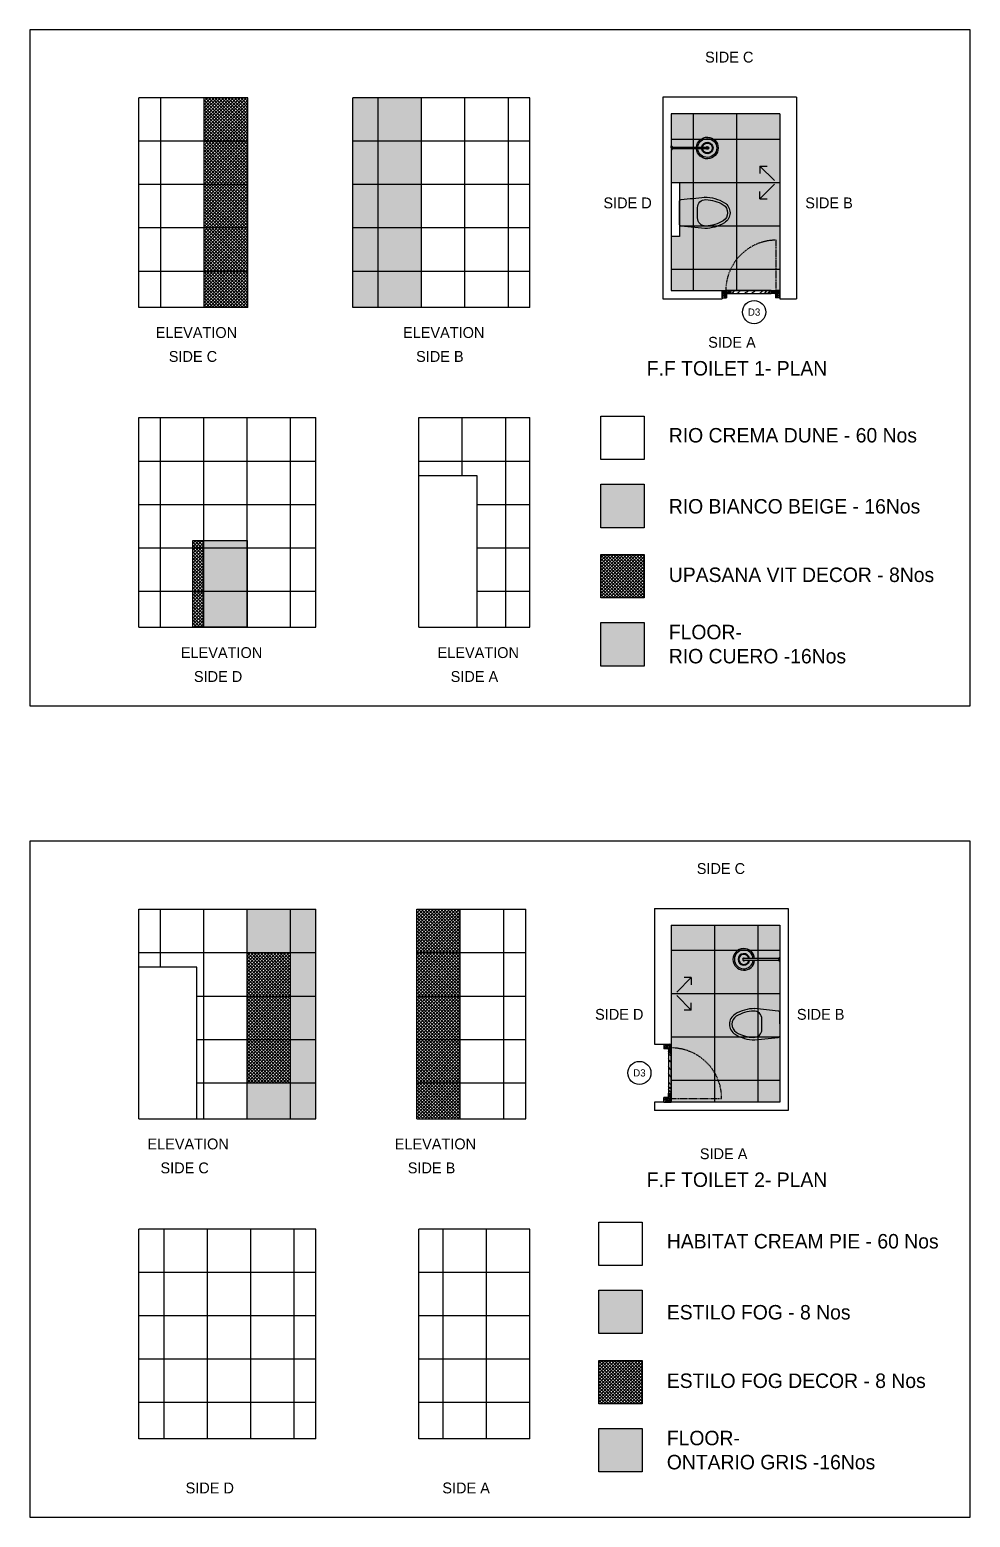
# Model space of a CAD drawing. Header units: metres. Extents: x -16 to 65907, y -5261 to 15511.
# Drawn here: x 42917 to 44218, y 5011 to 7069 of the extents above; entities that cross this region are included whole.
import ezdxf

# ---------------------------------------------------------------- set-up
doc = ezdxf.new("R2010")
doc.units = ezdxf.units.M
doc.linetypes.add('DASHED', pattern=[19.05, 12.7, -6.35])
doc.layers.get('0').update_dxf_attribs({"color": 6})
for name, color, linetype in [('BC-GREYCOLOR', 8, 'Continuous'), ('BC-HATCH', 8, 'Continuous'), ('BC-JOINERY', 93, 'Continuous'), ('BC-PLUMB-FIXTURE', 118, 'Continuous'), ('BC-TEXT', 7, 'Continuous'), ('BC-WALLS', 1, 'Continuous'), ('BC-WHITECOLOR', 7, 'Continuous')]:
    doc.layers.add(name, color=color, linetype=linetype)
doc.styles.add('BC-1IN10-2', font='FreeSans.ttf', dxfattribs={"height": 4})
doc.styles.add('BC-1IN50-1', font='FreeSans.ttf', dxfattribs={"height": 10})
pattern_1 = [(135, (86670.3736, 1122.441), (2.24506403, 2.24506403), []), (45, (86670.3736, 1122.441), (2.24506403, -2.24506403), [])]
pattern_2 = [(45, (37889.8708, -37500.185), (2.24506403, -2.24506403), []), (315, (37889.8708, -37500.185), (-2.24506403, -2.24506403), [])]

# ---------------------------------------------------------------- blocks, each defined once
blk = doc.blocks.new('BC-SHOWER')
for p in [(-12, -15), (12, -15)]:
    blk.add_line(p, (0, -15))
for points in [[(0, 0), (-30, 0)], [(0, 0), (30, 0)], [(-30, -4), (0, -4)], [(-28, -5), (0, -5)], [(30, -4), (0, -4)], [(28, -5), (0, -5)]]:
    blk.add_lwpolyline(points)
for points in [[(-30, 0), (-30, -4, 0.347987), (-29, -5), (-28, -5, 0.2725), (-12, -15, 6.671192)], [(30, 0), (30, -4, -0.347987), (29, -5), (28, -5, -0.2725), (12, -15, -6.671192)], [(-12, -15), (-12, -500, 1), (12, -500), (12, -15)]]:
    blk.add_lwpolyline(points, format="xyb")
for radius, start, end in [(150, 94.703, 85.297), (130, 95.4289, 84.5711), (79.1, 100.1897, 79.8103), (69.1, 100.1897, 79.8103), (19.1, 130.087, 49.9128)]:
    blk.add_arc((0, -500), radius, start, end)
blk = doc.blocks.new('BC-WC')
at = {"linetype": 'ByBlock'}
for points in [[(193, 400), (462, 520, -0.384412), (494, 510), (634, 267, -0.383904), (627, 235, -0.001434), (389, 63, -0.140641), (141, 0, -0.259738), (18, 74, -0.259738), (16, 217, -0.139471)], [(336, 332), (401, 220, -0.422961), (362, 82, -0.13189), (142, 30, -0.259738), (44, 89, -0.259738), (42, 203, -0.13189), (197, 367, -0.422961)]]:
    blk.add_lwpolyline(points, format="xyb", close=True, dxfattribs=at)
blk.add_arc((375, 83), 25, 299.84, 305.7189, dxfattribs=at)

msp = doc.modelspace()

# ---------------------------------------------------------------- hatches: boundary and pattern name
at = {"layer": 'BC-HATCH'}
h = msp.add_hatch(dxfattribs=at)
h.set_pattern_fill('ANSI37', color=256, angle=180, style=0)
h.set_pattern_definition(pattern_1)
h.paths.add_polyline_path([(43158.136, 6914.808), (43158.136, 6974.808), (43218.136, 6974.808), (43218.136, 6914.808)])
for color, points in [(256, [(43398.67, 6914.808), (43363.67, 6914.808), (43363.67, 6974.808), (43398.67, 6974.808)]), (256, [(43458.67, 6914.808), (43398.67, 6914.808), (43398.67, 6974.808), (43458.67, 6974.808)]), (250, [(43803.93, 6708.137), (43954.43, 6708.137), (43954.43, 6952.849), (43803.93, 6952.849), (43803.93, 6857.849), (43815.43, 6857.849), (43815.43, 6783.137), (43803.93, 6783.137)]), (256, [(43398.67, 6854.808), (43363.67, 6854.808), (43363.67, 6914.808), (43398.67, 6914.808)]), (256, [(43458.67, 6854.808), (43398.67, 6854.808), (43398.67, 6914.808), (43458.67, 6914.808)]), (256, [(43398.67, 6794.808), (43363.67, 6794.808), (43363.67, 6854.808), (43398.67, 6854.808)]), (256, [(43458.67, 6794.808), (43398.67, 6794.808), (43398.67, 6854.808), (43458.67, 6854.808)]), (256, [(43398.67, 6734.808), (43363.67, 6734.808), (43363.67, 6794.808), (43398.67, 6794.808)]), (256, [(43458.67, 6734.808), (43398.67, 6734.808), (43398.67, 6794.808), (43458.67, 6794.808)]), (256, [(43398.67, 6684.808), (43363.67, 6684.808), (43363.67, 6734.808), (43398.67, 6734.808)]), (256, [(43458.67, 6684.808), (43398.67, 6684.808), (43398.67, 6734.808), (43458.67, 6734.808)]), (256, [(43766.734, 6380.209), (43766.734, 6440.209), (43706.734, 6440.209), (43706.734, 6380.209)]), (256, [(43157.348, 6362.441), (43217.348, 6362.441), (43217.348, 6352.441), (43157.348, 6352.441)]), (256, [(43157.348, 6352.441), (43217.348, 6352.441), (43217.348, 6292.441), (43157.348, 6292.441)]), (256, [(43157.348, 6292.441), (43217.348, 6292.441), (43217.348, 6242.441), (43157.348, 6242.441)]), (256, [(43766.734, 6188.891), (43766.734, 6248.891), (43706.734, 6248.891), (43706.734, 6188.891)]), (256, [(43217.348, 5792.366), (43277.348, 5792.366), (43277.348, 5852.366), (43217.348, 5852.366)]), (256, [(43277.348, 5792.366), (43312.348, 5792.366), (43312.348, 5852.366), (43277.348, 5852.366)]), (250, [(43954.43, 5585.696), (43803.93, 5585.696), (43803.93, 5830.408), (43954.43, 5830.408), (43954.43, 5735.408), (43942.93, 5735.408), (43942.93, 5660.696), (43954.43, 5660.696)]), (256, [(43277.348, 5732.366), (43312.348, 5732.366), (43312.348, 5792.366), (43277.348, 5792.366)]), (256, [(43277.348, 5672.366), (43312.348, 5672.366), (43312.348, 5732.366), (43277.348, 5732.366)]), (250, [(43954.43, 5660.696), (43954.43, 5735.408), (43942.93, 5735.408), (43942.93, 5660.696)]), (256, [(43277.348, 5612.366), (43312.348, 5612.366), (43312.348, 5672.366), (43277.348, 5672.366)]), (256, [(43217.348, 5562.366), (43277.348, 5562.366), (43277.348, 5612.366), (43217.348, 5612.366)]), (256, [(43277.348, 5562.366), (43312.348, 5562.366), (43312.348, 5612.366), (43277.348, 5612.366)]), (256, [(43763.97, 5265.328), (43763.97, 5325.328), (43703.97, 5325.328), (43703.97, 5265.328)]), (256, [(43763.97, 5074.01), (43763.97, 5134.01), (43703.97, 5134.01), (43703.97, 5074.01)])]:
    msp.add_hatch(color=color, dxfattribs=at).paths.add_polyline_path(points)
h = msp.add_hatch(dxfattribs=at)
h.set_pattern_fill('ANSI37', color=256, angle=180, style=0)
h.paths.add_polyline_path([(43218.136, 6854.808), (43218.136, 6914.808), (43158.136, 6914.808), (43158.136, 6854.808)])
h = msp.add_hatch(dxfattribs=at)
h.set_pattern_fill('ANSI37', color=256, angle=180, style=0)
h.paths.add_polyline_path([(43218.136, 6794.808), (43218.136, 6854.808), (43158.136, 6854.808), (43158.136, 6794.808)])
h = msp.add_hatch(dxfattribs=at)
h.set_pattern_fill('ANSI37', color=256, angle=180, style=0)
h.set_pattern_definition(pattern_1)
h.paths.add_polyline_path([(43158.136, 6734.808), (43158.136, 6794.808), (43218.136, 6794.808), (43218.136, 6734.808)])
h = msp.add_hatch(dxfattribs=at)
h.set_pattern_fill('ANSI37', color=256, angle=180, style=0)
h.set_pattern_definition(pattern_1)
h.paths.add_polyline_path([(43158.136, 6684.808), (43158.136, 6734.808), (43218.136, 6734.808), (43218.136, 6684.808)])
h = msp.add_hatch(dxfattribs=at)
h.set_pattern_fill('ANSI37', color=256, angle=90, style=0)
h.set_pattern_definition(pattern_2)
h.paths.add_polyline_path([(43142.348, 6362.441), (43157.348, 6362.441), (43157.348, 6352.441), (43142.348, 6352.441)])
h = msp.add_hatch(dxfattribs=at)
h.set_pattern_fill('ANSI37', color=256, angle=90, style=0)
h.set_pattern_definition(pattern_2)
h.paths.add_polyline_path([(43142.348, 6352.441), (43157.348, 6352.441), (43157.348, 6292.441), (43142.348, 6292.441)])
h = msp.add_hatch(dxfattribs=at)
h.set_pattern_fill('ANSI37', color=256, style=0)
h.set_pattern_definition([(45, (-25.4754, 1077.9528), (-2.24506403, 2.24506403), []), (135, (-25.4754, 1077.9528), (-2.24506403, -2.24506403), [])])
h.paths.add_polyline_path([(43766.734, 6283.189), (43766.734, 6343.189), (43706.734, 6343.189), (43706.734, 6283.189)])
h = msp.add_hatch(dxfattribs=at)
h.set_pattern_fill('ANSI37', color=256, angle=90, style=0)
h.set_pattern_definition(pattern_2)
h.paths.add_polyline_path([(43142.348, 6292.441), (43157.348, 6292.441), (43157.348, 6242.441), (43142.348, 6242.441)])
h = msp.add_hatch(dxfattribs=at)
h.set_pattern_fill('ANSI37', color=256, style=0)
h.paths.add_polyline_path([(43512.237, 5792.366), (43512.237, 5852.366), (43452.237, 5852.366), (43452.237, 5792.366)])
h = msp.add_hatch(dxfattribs=at)
h.set_pattern_fill('ANSI37', color=256, style=0)
h.paths.add_polyline_path([(43217.348, 5732.366), (43277.348, 5732.366), (43277.348, 5792.366), (43217.348, 5792.366)])
h = msp.add_hatch(dxfattribs=at)
h.set_pattern_fill('ANSI37', color=256, style=0)
h.paths.add_polyline_path([(43512.237, 5732.366), (43512.237, 5792.366), (43452.237, 5792.366), (43452.237, 5732.366)])
h = msp.add_hatch(dxfattribs=at)
h.set_pattern_fill('ANSI37', color=256, style=0)
h.paths.add_polyline_path([(43217.348, 5672.366), (43277.348, 5672.366), (43277.348, 5732.366), (43217.348, 5732.366)])
h = msp.add_hatch(dxfattribs=at)
h.set_pattern_fill('ANSI37', color=256, style=0)
h.paths.add_polyline_path([(43512.237, 5672.366), (43512.237, 5732.366), (43452.237, 5732.366), (43452.237, 5672.366)])
h = msp.add_hatch(dxfattribs=at)
h.set_pattern_fill('ANSI37', color=256, style=0)
h.paths.add_polyline_path([(43217.348, 5612.366), (43277.348, 5612.366), (43277.348, 5672.366), (43217.348, 5672.366)])
h = msp.add_hatch(dxfattribs=at)
h.set_pattern_fill('ANSI37', color=256, style=0)
h.paths.add_polyline_path([(43512.237, 5612.366), (43512.237, 5672.366), (43452.237, 5672.366), (43452.237, 5612.366)])
h = msp.add_hatch(dxfattribs=at)
h.set_pattern_fill('ANSI37', color=256, style=0)
h.paths.add_polyline_path([(43512.237, 5562.366), (43512.237, 5612.366), (43452.237, 5612.366), (43452.237, 5562.366)])
h = msp.add_hatch(dxfattribs=at)
h.set_pattern_fill('ANSI37', color=256, style=0)
h.set_pattern_definition([(45, (-28.2397, -36.9288), (-2.24506403, 2.24506403), []), (135, (-28.2397, -36.9288), (-2.24506403, -2.24506403), [])])
h.paths.add_polyline_path([(43763.97, 5168.308), (43763.97, 5228.308), (43703.97, 5228.308), (43703.97, 5168.308)])

# ---------------------------------------------------------------- linework, layer by layer
for p, q in [((43954.43, 6708.137), (43954.43, 6708.137)), ((43803.93, 5585.696), (43803.93, 5585.696))]:
    msp.add_line(p, q)
at = {"layer": 'BC-GREYCOLOR', "linetype": 'DASHED', "ltscale": 0.1}
for p, q in [((43949.33, 6708.137), (43949.33, 6777.937)), ((43803.93, 5590.796), (43873.73, 5590.796))]:
    msp.add_line(p, q, dxfattribs=at)
for centre, start, end in [((43949.33, 6708.137), 90, 183.079694), ((43803.93, 5590.796), 0, 93.079694)]:
    msp.add_arc(centre, 69.8, start, end, dxfattribs=at)
at = {"layer": 'BC-HATCH'}
for points in [[(43876.269, 6708.137), (43876.344, 6707.534), (43875.985, 6706.208), (43875.598, 6704.964), (43874.43, 6704.387)], [(43874.43, 6702.82), (43875.046, 6703.003), (43876.748, 6704.242), (43878.117, 6705.631), (43878.278, 6707.617), (43878.43, 6708.137)], [(43874.713, 6708.137), (43875.46, 6707.562), (43877.532, 6706.208), (43879.43, 6704.337), (43880.68, 6704.084)], [(43885.52, 6708.137), (43884.869, 6707.86), (43882.493, 6707.464), (43880.215, 6707.209), (43879.53, 6706.888)], [(43886.632, 6708.137), (43885.647, 6707.52), (43883.667, 6706.374), (43881.375, 6705.299), (43880.535, 6704.387)], [(43884.414, 6704.387), (43883.186, 6704.917), (43882.068, 6706.53), (43881.516, 6707.45), (43881.332, 6708.137)], [(43885.58, 6706.008), (43885.279, 6706.162), (43884.077, 6707.662), (43883.911, 6708.137)], [(43885.817, 6708.137), (43886.171, 6707.379), (43886.795, 6706.887)], [(43890.657, 6708.137), (43890.402, 6707.473), (43888.632, 6705.098), (43887.674, 6704.387)], [(43899.107, 6708.137), (43898.647, 6707.041), (43896.446, 6705.228), (43894.763, 6704.387)], [(43910.498, 6708.137), (43909.44, 6706.653), (43906.418, 6705.142), (43905.223, 6704.387)], [(43920.544, 6708.137), (43918.636, 6706.307), (43916.175, 6705.185), (43914.838, 6704.387)], [(43930.211, 6708.137), (43929.04, 6706.35), (43926.925, 6704.71), (43926.313, 6704.387)], [(43934.879, 6708.137), (43934.621, 6706.691), (43933.737, 6705.06), (43932.767, 6704.387)], [(43935.663, 6708.137), (43935.544, 6706.829), (43934.577, 6704.895), (43934.158, 6704.387)], [(43940.292, 6708.137), (43940.049, 6707.386), (43938.711, 6705.142), (43937.279, 6704.387)], [(43940.525, 6708.137), (43940.373, 6706.787), (43939.359, 6704.387)], [(43943.043, 6708.137), (43942.69, 6707.379), (43942.066, 6706.887)], [(43942.229, 6708.137), (43943.213, 6707.52), (43945.194, 6706.374), (43947.485, 6705.299), (43948.325, 6704.387)], [(43943.28, 6706.008), (43943.581, 6706.162), (43944.783, 6707.662), (43944.949, 6708.137)], [(43943.34, 6708.137), (43943.991, 6707.86), (43946.368, 6707.464), (43948.645, 6707.209), (43949.33, 6706.888)], [(43944.446, 6704.387), (43945.675, 6704.917), (43946.792, 6706.53), (43947.344, 6707.45), (43947.528, 6708.137)], [(43954.147, 6708.137), (43953.4, 6707.562), (43951.328, 6706.208), (43949.43, 6704.337), (43948.18, 6704.084)], [(43954.43, 6702.82), (43953.815, 6703.003), (43952.112, 6704.242), (43950.743, 6705.631), (43950.582, 6707.617), (43950.43, 6708.137)], [(43952.591, 6708.137), (43952.516, 6707.534), (43952.875, 6706.208), (43953.262, 6704.964), (43954.43, 6704.387)], [(43874.43, 6707.209), (43875.156, 6706.429), (43877.228, 6703.583), (43879.522, 6700.931), (43880.68, 6700.206)], [(43874.43, 6705.206), (43874.907, 6704.55), (43876.013, 6701.483), (43877.311, 6699.963), (43878.085, 6698.803), (43878.33, 6698.137)], [(43874.43, 6699.859), (43875.93, 6700.737), (43877.643, 6701.483), (43878.858, 6703.196), (43879.43, 6704.337)], [(43876.221, 6698.137), (43876.62, 6698.389), (43879.162, 6699.881), (43879.632, 6701.234), (43880.351, 6702.336), (43880.68, 6703.189)], [(43881.24, 6704.387), (43880.753, 6704.889), (43879.989, 6706.205), (43879.53, 6707.619)], [(43885.58, 6706.196), (43884.615, 6705.342), (43884.012, 6704.387)], [(43886.83, 6705.365), (43886.302, 6705.637)], [(43886.83, 6707.344), (43886.344, 6706.887)], [(43942.03, 6707.344), (43942.516, 6706.887)], [(43942.03, 6705.365), (43942.558, 6705.637)], [(43943.28, 6706.196), (43944.246, 6705.342), (43944.848, 6704.387)], [(43947.62, 6704.387), (43948.108, 6704.889), (43948.872, 6706.205), (43949.33, 6707.619)], [(43954.43, 6707.209), (43953.704, 6706.429), (43951.632, 6703.583), (43949.339, 6700.931), (43948.18, 6700.206)], [(43952.64, 6698.137), (43952.24, 6698.389), (43949.698, 6699.881), (43949.228, 6701.234), (43948.509, 6702.336), (43948.18, 6703.189)], [(43954.43, 6699.859), (43952.931, 6700.737), (43951.218, 6701.483), (43950.002, 6703.196), (43949.43, 6704.337)], [(43954.43, 6705.206), (43953.953, 6704.55), (43952.848, 6701.483), (43951.549, 6699.963), (43950.775, 6698.803), (43950.53, 6698.137)], [(43801, 5665.696), (43800.344, 5665.218), (43797.277, 5664.113), (43795.757, 5662.815), (43794.597, 5662.041), (43793.93, 5661.795)], [(43793.93, 5663.905), (43794.182, 5663.505), (43795.674, 5660.963), (43797.028, 5660.494), (43798.129, 5659.775), (43798.982, 5659.446)], [(43795.652, 5665.696), (43796.531, 5664.196), (43797.277, 5662.483), (43798.99, 5661.267), (43800.13, 5660.696)], [(43803.002, 5665.696), (43802.222, 5664.97), (43799.376, 5662.897), (43796.724, 5660.604), (43796, 5659.446)], [(43798.614, 5665.696), (43798.796, 5665.08), (43800.036, 5663.378), (43801.425, 5662.009), (43803.41, 5661.847), (43803.93, 5661.696)], [(43803.93, 5665.412), (43803.355, 5664.666), (43802.001, 5662.593), (43800.13, 5660.696), (43799.878, 5659.446)], [(43803.93, 5663.857), (43803.328, 5663.782), (43802.001, 5664.141), (43800.758, 5664.528), (43800.18, 5665.696)], [(43800.18, 5658.886), (43800.683, 5659.373), (43801.998, 5660.137), (43803.412, 5660.596)], [(43803.93, 5653.494), (43803.314, 5654.479), (43802.168, 5656.459), (43801.093, 5658.751), (43800.18, 5659.59)], [(43800.18, 5655.712), (43800.711, 5656.94), (43802.324, 5658.058), (43803.243, 5658.609), (43803.93, 5658.794)], [(43803.93, 5654.605), (43803.653, 5655.257), (43803.257, 5657.633), (43803.003, 5659.911), (43802.682, 5660.596)], [(43801.99, 5654.546), (43801.135, 5655.511), (43800.18, 5656.114)], [(43803.93, 5649.469), (43803.266, 5649.724), (43800.892, 5651.494), (43800.18, 5652.451)], [(43803.93, 5641.019), (43802.835, 5641.478), (43801.021, 5643.68), (43800.18, 5645.362)], [(43801.159, 5653.296), (43801.43, 5653.824)], [(43801.801, 5654.546), (43801.956, 5654.846), (43803.455, 5656.049), (43803.93, 5656.214)], [(43803.93, 5654.309), (43803.172, 5653.955), (43802.68, 5653.331)], [(43803.138, 5653.296), (43802.68, 5653.781)], [(43803.93, 5629.628), (43802.446, 5630.685), (43800.935, 5633.707), (43800.18, 5634.903)], [(43803.93, 5619.582), (43802.101, 5621.49), (43800.978, 5623.951), (43800.18, 5625.287)], [(43803.93, 5609.915), (43802.144, 5611.085), (43800.503, 5613.201), (43800.18, 5613.813)], [(43803.93, 5605.247), (43802.484, 5605.505), (43800.854, 5606.389), (43800.18, 5607.358)], [(43803.93, 5604.463), (43802.622, 5604.581), (43800.688, 5605.549), (43800.18, 5605.968)], [(43803.93, 5599.834), (43803.18, 5600.077), (43800.935, 5601.415), (43800.18, 5602.847)], [(43803.93, 5599.601), (43802.58, 5599.753), (43800.18, 5600.766)], [(43803.93, 5597.897), (43803.314, 5596.913), (43802.168, 5594.932), (43801.093, 5592.64), (43800.18, 5591.801)], [(43801.99, 5596.846), (43801.135, 5595.88), (43800.18, 5595.277)], [(43801.159, 5598.096), (43801.43, 5597.568)], [(43801.801, 5596.846), (43801.956, 5596.545), (43803.455, 5595.342), (43803.93, 5595.177)], [(43803.138, 5598.096), (43802.68, 5597.61)], [(43803.93, 5597.082), (43803.172, 5597.436), (43802.68, 5598.06)], [(43803.93, 5596.786), (43803.653, 5596.135), (43803.257, 5593.758), (43803.003, 5591.48), (43802.682, 5590.796)], [(43793.93, 5587.486), (43794.182, 5587.886), (43795.674, 5590.428), (43797.028, 5590.898), (43798.129, 5591.617), (43798.982, 5591.946)], [(43801, 5585.696), (43800.344, 5586.173), (43797.277, 5587.278), (43795.757, 5588.577), (43794.597, 5589.35), (43793.93, 5589.596)], [(43795.652, 5585.696), (43796.531, 5587.195), (43797.277, 5588.908), (43798.99, 5590.124), (43800.13, 5590.696)], [(43803.002, 5585.696), (43802.222, 5586.421), (43799.376, 5588.494), (43796.724, 5590.787), (43796, 5591.946)], [(43798.614, 5585.696), (43798.796, 5586.311), (43800.036, 5588.014), (43801.425, 5589.383), (43803.41, 5589.544), (43803.93, 5589.695)], [(43803.93, 5585.979), (43803.355, 5586.725), (43802.001, 5588.798), (43800.13, 5590.696), (43799.878, 5591.946)], [(43800.18, 5595.679), (43800.711, 5594.451), (43802.324, 5593.334), (43803.243, 5592.782), (43803.93, 5592.597)], [(43800.18, 5592.505), (43800.683, 5592.018), (43801.998, 5591.254), (43803.412, 5590.796)], [(43803.93, 5587.534), (43803.328, 5587.61), (43802.001, 5587.25), (43800.758, 5586.864), (43800.18, 5585.696)]]:
    msp.add_lwpolyline(points, dxfattribs=at)
at = {"layer": 'BC-JOINERY'}
for p, q in [((43874.43, 6698.137), (43874.43, 6708.137)), ((43874.43, 6708.137), (43879.43, 6708.137)), ((43879.43, 6708.137), (43879.43, 6704.337)), ((43942.03, 6708.137), (43886.83, 6708.137)), ((43954.43, 6708.137), (43949.43, 6708.137)), ((43949.43, 6708.137), (43949.43, 6704.337)), ((43954.43, 6698.137), (43954.43, 6708.137)), ((43874.43, 6698.137), (43880.68, 6698.137)), ((43879.43, 6704.337), (43880.68, 6704.337)), ((43880.68, 6704.337), (43880.68, 6698.137)), ((43886.83, 6706.887), (43885.58, 6706.887)), ((43885.58, 6705.637), (43885.58, 6706.887)), ((43886.83, 6705.637), (43885.58, 6705.637)), ((43886.83, 6704.387), (43942.03, 6704.387)), ((43942.03, 6706.887), (43943.28, 6706.887)), ((43942.03, 6705.637), (43943.28, 6705.637)), ((43943.28, 6705.637), (43943.28, 6706.887)), ((43948.18, 6704.337), (43948.18, 6698.137)), ((43949.43, 6704.337), (43948.18, 6704.337)), ((43954.43, 6698.137), (43948.18, 6698.137)), ((43793.93, 5665.696), (43803.93, 5665.696)), ((43793.93, 5665.696), (43793.93, 5659.446)), ((43800.13, 5659.446), (43793.93, 5659.446)), ((43800.13, 5660.696), (43800.13, 5659.446)), ((43803.93, 5660.696), (43800.13, 5660.696)), ((43803.93, 5665.696), (43803.93, 5660.696)), ((43800.18, 5653.296), (43800.18, 5598.096)), ((43801.43, 5653.296), (43801.43, 5654.546)), ((43801.43, 5654.546), (43802.68, 5654.546)), ((43802.68, 5653.296), (43802.68, 5654.546)), ((43803.93, 5598.096), (43803.93, 5653.296)), ((43801.43, 5598.096), (43801.43, 5596.846)), ((43801.43, 5596.846), (43802.68, 5596.846)), ((43802.68, 5598.096), (43802.68, 5596.846)), ((43800.13, 5591.946), (43793.93, 5591.946)), ((43793.93, 5585.696), (43793.93, 5591.946)), ((43793.93, 5585.696), (43803.93, 5585.696)), ((43800.13, 5590.696), (43800.13, 5591.946)), ((43803.93, 5590.696), (43800.13, 5590.696)), ((43803.93, 5585.696), (43803.93, 5590.696))]:
    msp.add_line(p, q, dxfattribs=at)
for points in [[(43886.83, 6706.887), (43886.83, 6708.137), (43879.53, 6708.137), (43879.53, 6704.387), (43886.83, 6704.387), (43886.83, 6705.637)], [(43942.03, 6706.887), (43942.03, 6708.137), (43949.33, 6708.137), (43949.33, 6704.387), (43942.03, 6704.387), (43942.03, 6705.637)], [(43802.68, 5653.296), (43803.93, 5653.296), (43803.93, 5660.596), (43800.18, 5660.596), (43800.18, 5653.296), (43801.43, 5653.296)], [(43802.68, 5598.096), (43803.93, 5598.096), (43803.93, 5590.796), (43800.18, 5590.796), (43800.18, 5598.096), (43801.43, 5598.096)]]:
    msp.add_lwpolyline(points, dxfattribs=at)
at = {"layer": 'BC-TEXT'}
for p, q in [((43398.67, 6684.808), (43398.67, 6974.808)), ((43458.67, 6684.808), (43458.67, 6974.808)), ((43518.67, 6684.808), (43518.67, 6974.808)), ((43578.67, 6684.808), (43578.67, 6974.808)), ((43608.382, 6914.808), (43363.67, 6914.808)), ((43946.667, 6860.371), (43926.667, 6880.371)), ((43926.667, 6880.371), (43936.667, 6880.371)), ((43926.667, 6880.371), (43926.667, 6870.371)), ((43608.382, 6854.808), (43363.67, 6854.808)), ((43946.667, 6855.326), (43926.667, 6835.326)), ((43926.667, 6835.326), (43926.667, 6845.326)), ((43926.667, 6835.326), (43936.667, 6835.326)), ((43608.382, 6794.808), (43363.67, 6794.808)), ((43608.382, 6734.808), (43363.67, 6734.808)), ((43879.43, 6708.137), (43954.43, 6708.137)), ((43097.348, 6242.441), (43097.348, 6532.441)), ((43157.348, 6242.441), (43157.348, 6532.441)), ((43217.348, 6242.441), (43217.348, 6532.441)), ((43277.348, 6242.441), (43277.348, 6532.441)), ((43067.636, 6472.441), (43312.348, 6472.441)), ((43067.636, 6412.441), (43312.348, 6412.441)), ((43067.636, 6352.441), (43312.348, 6352.441)), ((43067.636, 6292.441), (43312.348, 6292.441)), ((43097.348, 5772.366), (43097.348, 5852.366)), ((43157.348, 5562.366), (43157.348, 5852.366)), ((43217.348, 5562.366), (43217.348, 5852.366)), ((43277.348, 5562.366), (43277.348, 5852.366)), ((43067.636, 5792.366), (43312.348, 5792.366)), ((43811.693, 5737.93), (43831.693, 5757.93)), ((43831.693, 5757.93), (43821.693, 5757.93)), ((43831.693, 5757.93), (43831.693, 5747.93)), ((43147.636, 5732.366), (43312.348, 5732.366)), ((43811.693, 5732.885), (43831.693, 5712.885)), ((43831.693, 5712.885), (43831.693, 5722.885)), ((43831.693, 5712.885), (43821.693, 5712.885)), ((43147.636, 5672.366), (43312.348, 5672.366)), ((43803.93, 5665.696), (43803.93, 5585.696)), ((43147.636, 5612.366), (43312.348, 5612.366)), ((43102.636, 5120), (43102.636, 5410)), ((43162.636, 5120), (43162.636, 5410)), ((43222.636, 5120), (43222.636, 5410)), ((43282.636, 5120), (43282.636, 5410)), ((43312.348, 5350), (43067.636, 5350)), ((43312.348, 5290), (43067.636, 5290)), ((43312.348, 5230), (43067.636, 5230)), ((43312.348, 5170), (43067.636, 5170))]:
    msp.add_line(p, q, dxfattribs=at)
for points in [[(43706.734, 6474.507), (43706.734, 6534.507), (43766.734, 6534.507), (43766.734, 6474.507)], [(43706.734, 6380.209), (43706.734, 6440.209), (43766.734, 6440.209), (43766.734, 6380.209)], [(43706.734, 6283.189), (43706.734, 6343.189), (43766.734, 6343.189), (43766.734, 6283.189)], [(43706.734, 6188.891), (43706.734, 6248.891), (43766.734, 6248.891), (43766.734, 6188.891)], [(43703.97, 5359.626), (43703.97, 5419.626), (43763.97, 5419.626), (43763.97, 5359.626)], [(43703.97, 5265.328), (43703.97, 5325.328), (43763.97, 5325.328), (43763.97, 5265.328)], [(43703.97, 5168.308), (43703.97, 5228.308), (43763.97, 5228.308), (43763.97, 5168.308)], [(43703.97, 5074.01), (43703.97, 5134.01), (43763.97, 5134.01), (43763.97, 5074.01)]]:
    msp.add_lwpolyline(points, close=True, dxfattribs=at)
at = {"layer": 'BC-TEXT', "linetype": 'Continuous'}
for centre in [(43918.637, 6678.399), (43760, 5626)]:
    msp.add_circle(centre, 16, dxfattribs=at)
at = {"layer": 'BC-WALLS'}
for p, q in [((43792.43, 6975.849), (43792.43, 6696.637)), ((43977.43, 6975.849), (43792.43, 6975.849)), ((43977.43, 6975.849), (43977.43, 6696.637)), ((43067.636, 6684.808), (43067.636, 6974.808)), ((43218.136, 6974.808), (43067.636, 6974.808)), ((43218.136, 6684.808), (43218.136, 6974.808)), ((43363.67, 6684.808), (43363.67, 6974.808)), ((43608.382, 6974.808), (43363.67, 6974.808)), ((43608.382, 6684.808), (43608.382, 6974.808)), ((43954.43, 6952.849), (43803.93, 6952.849)), ((43803.93, 6952.849), (43803.93, 6708.137)), ((43954.43, 6952.849), (43954.43, 6696.637)), ((43803.93, 6857.849), (43954.43, 6857.849)), ((43815.43, 6857.849), (43815.43, 6783.137)), ((43815.43, 6783.137), (43803.93, 6783.137)), ((43803.93, 6708.137), (43874.43, 6708.137)), ((43874.43, 6708.137), (43874.43, 6696.637)), ((43977.43, 6708.137), (43977.43, 6696.637)), ((43792.43, 6696.637), (43874.43, 6696.637)), ((43954.43, 6696.637), (43977.43, 6696.637)), ((43218.136, 6684.808), (43067.636, 6684.808)), ((43608.382, 6684.808), (43363.67, 6684.808)), ((43067.636, 6532.441), (43312.348, 6532.441)), ((43067.636, 6242.441), (43067.636, 6532.441)), ((43312.348, 6242.441), (43312.348, 6532.441)), ((43455.01, 6242.441), (43455.01, 6532.441)), ((43608.382, 6242.441), (43608.382, 6532.441)), ((43067.636, 6242.441), (43312.348, 6242.441)), ((43067.636, 5562.366), (43067.636, 5852.366)), ((43067.636, 5852.366), (43312.348, 5852.366)), ((43312.348, 5562.366), (43312.348, 5852.366)), ((43452.237, 5562.366), (43452.237, 5852.366)), ((43452.237, 5852.366), (43602.737, 5852.366)), ((43602.737, 5562.366), (43602.737, 5852.366)), ((43780.93, 5853.408), (43780.93, 5665.696)), ((43780.93, 5853.408), (43965.93, 5853.408)), ((43965.93, 5853.408), (43965.93, 5574.196)), ((43803.93, 5830.408), (43954.43, 5830.408)), ((43803.93, 5830.408), (43803.93, 5665.696)), ((43954.43, 5830.408), (43954.43, 5585.696)), ((43147.636, 5772.366), (43067.636, 5772.366)), ((43147.636, 5562.366), (43147.636, 5772.366)), ((43954.43, 5735.408), (43803.93, 5735.408)), ((43780.93, 5665.696), (43803.93, 5665.696)), ((43793.93, 5660.696), (43793.93, 5660.696)), ((43954.43, 5585.696), (43780.93, 5585.696)), ((43780.93, 5585.696), (43780.93, 5574.196)), ((43067.636, 5562.366), (43312.348, 5562.366)), ((43452.237, 5562.366), (43602.737, 5562.366)), ((43965.93, 5574.196), (43780.93, 5574.196)), ((43312.348, 5410), (43067.636, 5410)), ((43067.636, 5120), (43067.636, 5410)), ((43312.348, 5120), (43312.348, 5410)), ((43455.01, 5120), (43455.01, 5410)), ((43608.382, 5120), (43608.382, 5410)), ((43312.348, 5120), (43067.636, 5120))]:
    msp.add_line(p, q, dxfattribs=at)
for points in [[(43455.01, 6532.441), (43608.382, 6532.441)], [(43455.01, 6452.441), (43535.01, 6452.441), (43535.01, 6242.441)], [(43455.01, 6242.441), (43608.382, 6242.441)], [(43608.382, 5410), (43455.01, 5410)], [(43608.382, 5120), (43455.01, 5120)]]:
    msp.add_lwpolyline(points, dxfattribs=at)
msp.add_lwpolyline([(43142.348, 6362.441), (43217.348, 6362.441), (43217.348, 6242.441), (43142.348, 6242.441)], close=True, dxfattribs=at)
at = {"layer": 'BC-WHITECOLOR'}
for p, q in [((43098.136, 6684.808), (43098.136, 6974.808)), ((43158.136, 6684.808), (43158.136, 6974.808)), ((43834.43, 6952.849), (43834.43, 6708.137)), ((43894.43, 6952.849), (43894.43, 6708.137)), ((43803.93, 6917.849), (43954.43, 6917.849)), ((43815.43, 6797.849), (43954.43, 6797.849)), ((43803.93, 6737.849), (43954.43, 6737.849)), ((43515.01, 6452.441), (43515.01, 6532.441)), ((43575.01, 6242.441), (43575.01, 6532.441)), ((43512.237, 5562.366), (43512.237, 5852.366)), ((43572.237, 5562.366), (43572.237, 5852.366)), ((43863.93, 5830.408), (43863.93, 5585.696)), ((43923.93, 5830.408), (43923.93, 5585.696)), ((43954.43, 5795.408), (43803.93, 5795.408)), ((43954.43, 5675.408), (43803.93, 5675.408)), ((43954.43, 5615.408), (43803.93, 5615.408)), ((43488.382, 5120), (43488.382, 5410)), ((43548.382, 5120), (43548.382, 5410))]:
    msp.add_line(p, q, dxfattribs=at)
for points in [[(43218.136, 6914.808), (43067.636, 6914.808)], [(43218.136, 6854.808), (43067.636, 6854.808)], [(43218.136, 6794.808), (43067.636, 6794.808)], [(43218.136, 6734.808), (43067.636, 6734.808)], [(43455.01, 6472.441), (43608.382, 6472.441)], [(43535.01, 6412.441), (43608.382, 6412.441)], [(43535.01, 6352.441), (43608.382, 6352.441)], [(43535.01, 6292.441), (43608.382, 6292.441)], [(43452.237, 5792.366), (43602.737, 5792.366)], [(43452.237, 5732.366), (43602.737, 5732.366)], [(43452.237, 5672.366), (43602.737, 5672.366)], [(43452.237, 5612.366), (43602.737, 5612.366)], [(43608.382, 5350), (43455.01, 5350)], [(43608.382, 5290), (43455.01, 5290)], [(43608.382, 5230), (43455.01, 5230)], [(43608.382, 5170), (43455.01, 5170)]]:
    msp.add_lwpolyline(points, dxfattribs=at)
at = {"layer": 'Defpoints'}
for points in [[(42916.638, 7069.011), (42916.638, 6133.818), (44217.635, 6133.818), (44217.635, 7069.011)], [(42916.638, 5946.57), (42916.638, 5011.377), (44217.635, 5011.377), (44217.635, 5946.57)]]:
    msp.add_lwpolyline(points, close=True, dxfattribs=at)

# ---------------------------------------------------------------- block references
at = {"layer": 'BC-PLUMB-FIXTURE'}
for name, p, xscale, yscale, zscale, rotation in [('BC-SHOWER', (43803.93, 6905.442), -0.1000000000003638, 0.1000000000003638, 0.1, 90.00000000000098), ('BC-WC', (43891.169, 6821.882), 0.1109936575052854, 0.1109936575052854, 0.1109936575052854, 149.9999975255904), ('BC-SHOWER', (43954.43, 5783.001), 0.1000000000003638, 0.1000000000003638, 0.1, 269.999999999999), ('BC-WC', (43878.692, 5699.441), -0.1109936575052854, 0.1109936575052854, 0.1109936575052854, 210.0000024744096)]:
    msp.add_blockref(name, p, dxfattribs=dict(at, xscale=xscale, yscale=yscale, zscale=zscale, rotation=rotation))

# ---------------------------------------------------------------- texts
at = {"layer": 'BC-TEXT'}
for s, insert, char_height, width, attachment_point, style in [('{SIDE C}', (43850.819, 7038.657), 15, 418.73614, 1, 'BC-1IN10-2'), ('{SIDE D}', (43710.186, 6836.988), 15, 418.73614, 1, 'BC-1IN10-2'), ('{SIDE B}', (43989.363, 6836.988), 15, 418.73614, 1, 'BC-1IN10-2'), ('{\\pxqc;{\\C7;D3}}', (43918.637, 6678.399), 10, 33.3881, 5, 'BC-1IN50-1'), ('{ELEVATION}', (43090.91, 6657.677), 15, 418.73614, 1, 'BC-1IN10-2'), ('{ELEVATION}', (43433.001, 6657.677), 15, 418.73614, 1, 'BC-1IN10-2'), ('{SIDE A}', (43855.126, 6644.163), 15, 418.73614, 1, 'BC-1IN10-2'), ('{SIDE C}', (43108.983, 6624.587), 15, 418.73614, 1, 'BC-1IN10-2'), ('{SIDE B}', (43451.074, 6624.587), 15, 418.73614, 1, 'BC-1IN10-2'), ('{F.F TOILET 1- PLAN}', (43770.153, 6610.735), 20, 418.73614, 1, 'BC-1IN10-2'), ('{RIO CREMA DUNE - 60 Nos}', (43800.664, 6518.077), 20, 418.73614, 1, 'BC-1IN10-2'), ('{RIO BIANCO BEIGE - 16Nos }', (43800.664, 6419.83), 20, 418.73614, 1, 'BC-1IN10-2'), ('{UPASANA VIT DECOR - 8Nos}', (43800.664, 6325.076), 20, 418.73614, 1, 'BC-1IN10-2'), ('{FLOOR- \\PRIO CUERO -16Nos}', (43800.664, 6245.867), 20, 418.73614, 1, 'BC-1IN10-2'), ('{ELEVATION}', (43125.666, 6214.94), 15, 418.73614, 1, 'BC-1IN10-2'), ('{ELEVATION}', (43480.791, 6214.94), 15, 418.73614, 1, 'BC-1IN10-2'), ('{SIDE D}', (43143.74, 6181.85), 15, 418.73614, 1, 'BC-1IN10-2'), ('{SIDE A}', (43498.865, 6181.85), 15, 418.73614, 1, 'BC-1IN10-2'), ('{SIDE C}', (43839.319, 5916.216), 15, 418.73614, 1, 'BC-1IN10-2'), ('{SIDE D}', (43698.686, 5714.547), 15, 418.73614, 1, 'BC-1IN10-2'), ('{SIDE B}', (43977.863, 5714.547), 15, 418.73614, 1, 'BC-1IN10-2'), ('{\\pxqc;{\\C7;D3}}', (43760, 5626), 10, 33.3881, 5, 'BC-1IN50-1'), ('{ELEVATION}', (43079.41, 5535.236), 15, 418.73614, 1, 'BC-1IN10-2'), ('{ELEVATION}', (43421.501, 5535.236), 15, 418.73614, 1, 'BC-1IN10-2'), ('{SIDE A}', (43843.626, 5521.722), 15, 418.73614, 1, 'BC-1IN10-2'), ('{SIDE C}', (43097.483, 5502.146), 15, 418.73614, 1, 'BC-1IN10-2'), ('{SIDE B}', (43439.574, 5502.146), 15, 418.73614, 1, 'BC-1IN10-2'), ('{F.F TOILET 2- PLAN}', (43770.153, 5488.294), 20, 418.73614, 1, 'BC-1IN10-2'), ('{HABITAT CREAM PIE - 60 Nos}', (43797.9, 5403.196), 20, 418.73614, 1, 'BC-1IN10-2'), ('{ESTILO FOG - 8 Nos }', (43797.9, 5304.949), 20, 418.73614, 1, 'BC-1IN10-2'), ('{ESTILO FOG DECOR - 8 Nos}', (43797.9, 5210.194), 20, 418.73614, 1, 'BC-1IN10-2'), ('{FLOOR- \\PONTARIO GRIS -16Nos}', (43797.9, 5130.985), 20, 418.73614, 1, 'BC-1IN10-2'), ('{SIDE D}', (43132.24, 5059.409), 15, 418.73614, 1, 'BC-1IN10-2'), ('{SIDE A}', (43487.365, 5059.409), 15, 418.73614, 1, 'BC-1IN10-2')]:
    msp.add_mtext(s, dxfattribs=dict(at, insert=insert, char_height=char_height, width=width, attachment_point=attachment_point, style=style))

doc.saveas('drawing.dxf')
